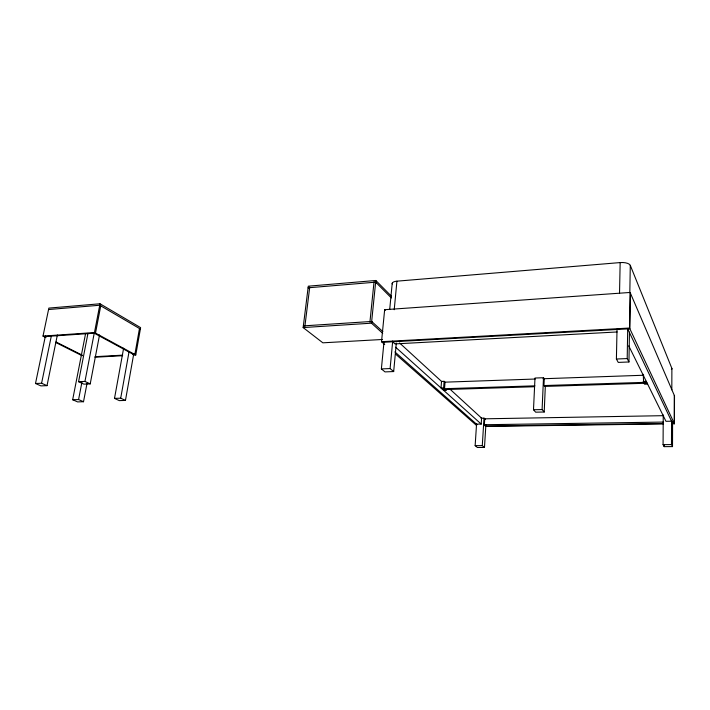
<?xml version="1.0" encoding="UTF-8"?>
<svg xmlns="http://www.w3.org/2000/svg" width="710" height="710" viewBox="0 0 710 710"><rect width="100%" height="100%" fill="white"/><g stroke="black" fill="none" stroke-linecap="round" stroke-linejoin="round"><path stroke-width="1.06" d="M663.238 414.942L663.078 444.646L664.161 446.634L672.521 446.599L671.491 444.593L671.562 420.311M671.82 389.825L671.882 368.428L630.285 265.345A8.751 3.514 -1 0 0 620.158 262.576L396.925 281.169A7.641 2.982 5.1 0 0 392.222 283.973M672.521 446.599L672.583 421.571M674.305 395.408L674.243 423.355L672.033 423.382M672.237 423.808L674.447 423.781L674.5 395.869L630.107 292.458L384.651 309.702L381.518 341.705L384.722 344.536M664.161 446.634L664.169 444.451M643.615 382.388L643.242 374.312L643.704 375.244M617.025 329.129L616.404 359.02L618.25 362.411L628.953 361.976L627.196 358.568L627.711 328.748M629.823 292.697L630.285 265.345M628.953 361.976L629.45 332.2M674.447 423.781L629.513 328.038L630.107 292.458M630.453 293.257L629.859 328.783L382.246 342.344M619.528 293.31L620.158 262.576M544.206 412.004L542.094 409.572L543.505 377.738L534.985 378.031L533.494 409.75L535.659 412.173L544.206 412.004L545.342 385.832M485.906 424.518L484.477 447.46L482.285 445.623L484.007 418.146L480.972 418.199M485.809 426.044L484.362 424.731L484.735 418.811L663.601 415.669M476.49 424.136L481.211 424.065L481.584 418.137L449.102 388.361M484.477 447.46L477.386 447.486L475.15 445.658L476.57 423.746M443.617 387.891L444.123 381.323L441.522 381.412L441.017 387.971L443.617 387.891L444.531 388.716L445.028 382.158L444.123 381.323M384.012 341.767L381.377 368.925L385.015 371.898L393.677 371.552L396.322 343.125M394.219 309.711L396.925 281.169M393.677 371.552L390.101 368.561L392.701 341.031M389.71 309.382L392.231 283.192M382.708 333.318L371.49 323.183L375.83 280.477L308.291 286.183L303.152 327.576L322.855 342.823L382.486 339.478M372.2 321.941L372.333 322.695L372.395 322.118M376.185 282.695L376.247 282.127L376.38 282.882M123.629 348.193L114.505 398.39L119.289 400.617L125.457 400.422L133.791 353.624M139.471 328.508L134.856 354.476L132.646 354.601M133.569 355.098L135.77 354.973L140.624 327.638L100.012 303.773L48.857 308.096L43.008 336.087L46.035 337.614M125.457 400.422L120.7 398.195L129.042 351.814M100.74 305.841L95.504 333.105L44.073 336.629M85.573 333.629L72.668 399.739L77.621 401.904L83.514 401.718L87.028 383.347M87.969 333.336L78.57 381.696L83.851 384.145L90.214 383.888L99.533 334.969M83.514 401.718L78.579 399.552L81.943 382.158M90.214 383.888L84.96 381.421L94.288 332.901M135.77 354.973L94.474 332.546L100.012 303.773M45.404 335.945L35.5 383.506L40.958 385.894L47.02 385.645L57.368 334.987M35.5 383.506L41.588 383.258L51.422 335.528M48.555 309.533L99.728 305.247L140.376 329.041M309.658 287.683L373.984 282.305M43.008 336.087L94.474 332.546M303.365 325.899L304.883 326.351L309.729 287.142L308.087 287.816L308.673 288.322M304.954 325.792L369.972 321.568M303.152 327.576L371.49 323.183M95.06 356.686L122.697 355.151M94.9 357.236L122.519 355.71M381.518 341.705L629.513 328.038M617.141 331.969L394.982 343.906L392.63 341.776M78.57 381.696L84.96 381.421M381.377 368.925L390.101 368.561M616.404 359.02L627.196 358.568M444.646 382.175L535.234 379.025M542.964 378.749L643.491 375.253M72.668 399.739L78.579 399.552M114.505 398.39L120.7 398.195M643.153 381.465L646.278 381.368M441.931 388.796L534.923 385.841M543.78 385.565L646.73 382.291M442.845 389.621L534.523 386.737M544.463 386.426L647.183 383.205M443.759 390.438L446.341 390.358L445.445 389.541M647.626 384.11L644.538 384.208L644.077 383.302M533.494 409.75L542.094 409.572M671.553 421.225L665.98 421.305L628.74 345.841M484.362 424.731L663.566 422.068M485.09 426.053L663.184 423.506M485.525 426.444L663.397 423.932M475.15 445.658L482.285 445.623M663.078 444.646L671.491 444.593M41.588 383.258L47.02 385.645M55.797 342.522L82.174 355.772M56.01 341.954L82.369 355.213M94.235 333.194L133.631 354.547M395.479 354.006L476.525 425.432M394.875 351.903L477.102 424.686M395.656 347.252L481.211 424.065M382.867 331.623L371.667 321.452L369.91 322.145L374.046 281.746L375.661 282.163L391.396 297.978M399.552 342.948L441.789 381.661M484.007 418.146L485.454 419.477M384.651 309.702L385.361 310.385M375.83 280.477L391.556 296.345M544.659 386.426L543.966 385.557L544.268 378.705L543.505 377.738M627.711 328.899L672.574 423.373M671.882 368.428A6.878 2.086 0.1 0 1 671.385 369.502"/></g></svg>
